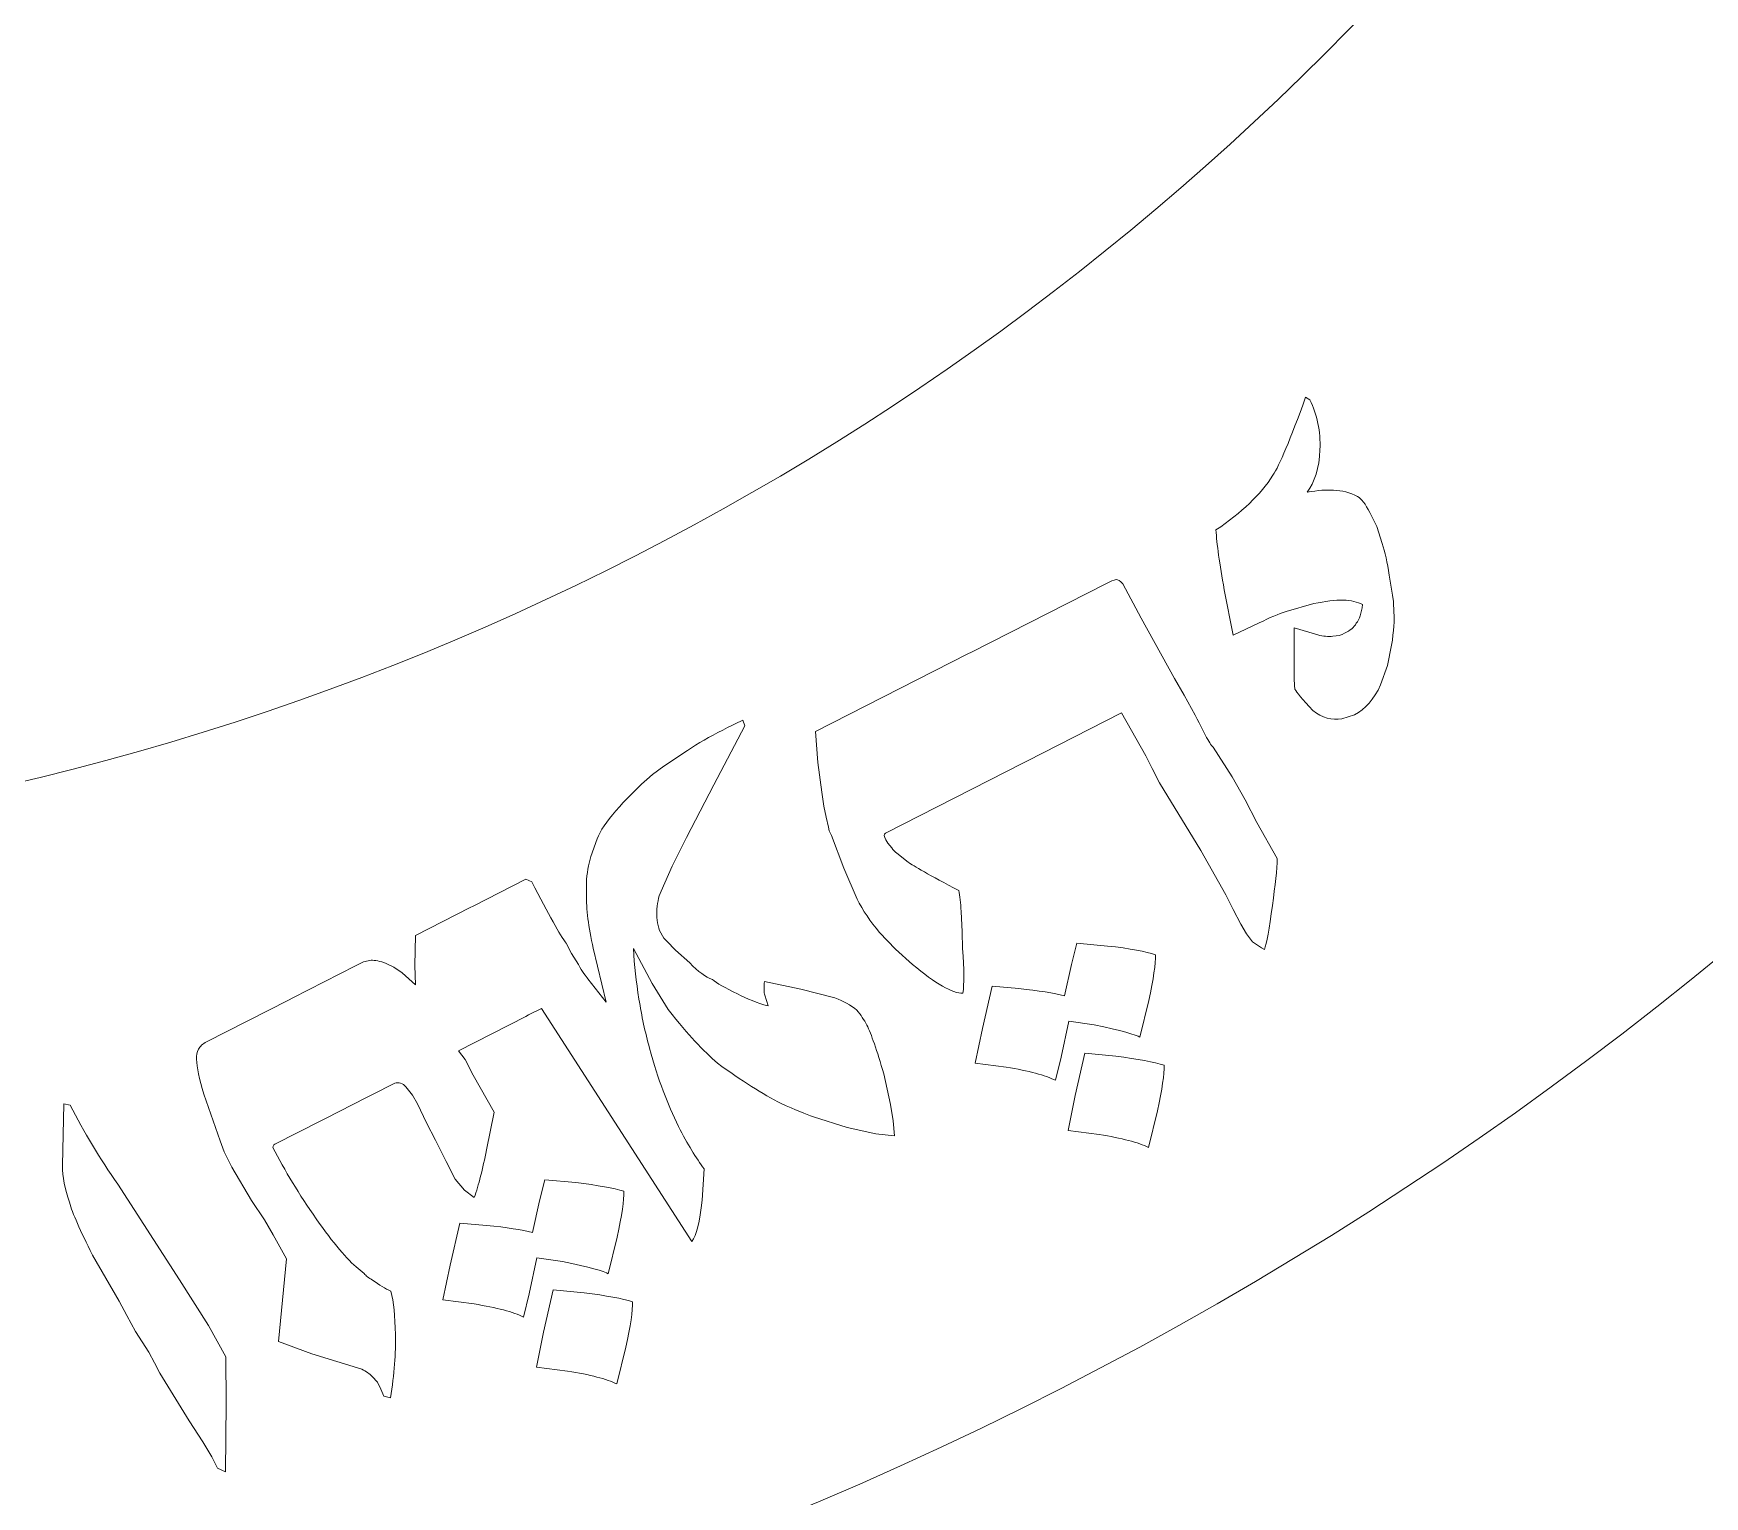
# Model space of a CAD drawing. Header units: millimetres. Extents: x -2159 to -1639, y -1602 to -453.
# Drawn here: x -1732.39 to -1709.88, y -930.27 to -910.56 of the extents above; entities that cross this region are included whole.
import ezdxf

# ---------------------------------------------------------------- set-up
doc = ezdxf.new("R2010")
doc.units = ezdxf.units.MM
doc.header["$MEASUREMENT"] = 0
doc.layers.add('Layer 1', color=7, linetype='Continuous')

msp = doc.modelspace()

# ---------------------------------------------------------------- linework, layer by layer
at = {"layer": 'Layer 1', "color": 250, "lineweight": 9}
for points, knots in [([(-1707.3702, -801.3175), (-1661.2961, -819.9329), (-1639.0364, -872.3735), (-1657.6515, -918.4475), (-1657.6515, -918.4475), (-1676.2666, -964.5215), (-1728.7073, -986.7814), (-1774.7816, -968.1663), (-1774.7816, -968.1663), (-1820.8557, -949.551), (-1843.1153, -897.1104), (-1824.5002, -851.0364), (-1824.5002, -851.0364), (-1805.8851, -804.9622), (-1753.4443, -782.7024), (-1707.3702, -801.3175)], [0, 0, 0, 0, 0.2, 0.2, 0.2, 0.2, 0.4, 0.4, 0.4, 0.4, 0.6, 0.6, 0.6, 0.6, 1, 1, 1, 1]), ([(-1712.4259, -813.8312), (-1673.2631, -829.6542), (-1654.3422, -874.2287), (-1670.1651, -913.3917), (-1670.1651, -913.3917), (-1685.988, -952.5545), (-1730.5627, -971.4753), (-1769.7257, -955.6525), (-1769.7257, -955.6525), (-1808.8886, -939.8299), (-1827.8095, -895.255), (-1811.9866, -856.0922), (-1811.9866, -856.0922), (-1796.1638, -816.9294), (-1751.5891, -798.0085), (-1712.4259, -813.8312)], [0, 0, 0, 0, 0.2, 0.2, 0.2, 0.2, 0.4, 0.4, 0.4, 0.4, 0.6, 0.6, 0.6, 0.6, 1, 1, 1, 1]), ([(-1741.0758, -815.0107), (-1702.5641, -815.0107), (-1671.3443, -846.2304), (-1671.3443, -884.742), (-1671.3443, -884.742), (-1671.3443, -923.2538), (-1702.5641, -954.4732), (-1741.0758, -954.4732), (-1741.0758, -954.4732), (-1779.5876, -954.4732), (-1810.8074, -923.2538), (-1810.8074, -884.742), (-1810.8074, -884.742), (-1810.8074, -846.2304), (-1779.5876, -815.0107), (-1741.0758, -815.0107)], [0, 0, 0, 0, 0.2, 0.2, 0.2, 0.2, 0.4, 0.4, 0.4, 0.4, 0.6, 0.6, 0.6, 0.6, 1, 1, 1, 1]), ([(-1741.0758, -828.5071), (-1710.018, -828.5071), (-1684.8408, -853.6844), (-1684.8408, -884.7422), (-1684.8408, -884.7422), (-1684.8408, -915.7998), (-1710.018, -940.9771), (-1741.0758, -940.9771), (-1741.0758, -940.9771), (-1772.1336, -940.9771), (-1797.3109, -915.7998), (-1797.3109, -884.7422), (-1797.3109, -884.7422), (-1797.3109, -853.6844), (-1772.1336, -828.5071), (-1741.0758, -828.5071)], [0, 0, 0, 0, 0.2, 0.2, 0.2, 0.2, 0.4, 0.4, 0.4, 0.4, 0.6, 0.6, 0.6, 0.6, 1, 1, 1, 1]), ([(-1741.0758, -835.2552), (-1713.745, -835.2552), (-1691.589, -857.4111), (-1691.589, -884.742), (-1691.589, -884.742), (-1691.589, -912.0728), (-1713.745, -934.2287), (-1741.0758, -934.2287), (-1741.0758, -934.2287), (-1768.4068, -934.2287), (-1790.5627, -912.0728), (-1790.5627, -884.742), (-1790.5627, -884.742), (-1790.5627, -857.4111), (-1768.4068, -835.2552), (-1741.0758, -835.2552)], [0, 0, 0, 0, 0.2, 0.2, 0.2, 0.2, 0.4, 0.4, 0.4, 0.4, 0.6, 0.6, 0.6, 0.6, 1, 1, 1, 1]), ([(-1741.0758, -847.8518), (-1720.7019, -847.8518), (-1704.1856, -864.368), (-1704.1856, -884.742), (-1704.1856, -884.742), (-1704.1856, -905.1159), (-1720.7019, -921.632), (-1741.0758, -921.632), (-1741.0758, -921.632), (-1761.4498, -921.632), (-1777.966, -905.1159), (-1777.966, -884.742), (-1777.966, -884.742), (-1777.966, -864.368), (-1761.4498, -847.8518), (-1741.0758, -847.8518)], [0, 0, 0, 0, 0.2, 0.2, 0.2, 0.2, 0.4, 0.4, 0.4, 0.4, 0.6, 0.6, 0.6, 0.6, 1, 1, 1, 1]), ([(-1716.2308, -918.6643), (-1716.2308, -918.6643), (-1716.3501, -918.0539), (-1716.3501, -918.0539), (-1716.3501, -918.0539), (-1716.4136, -917.7011), (-1716.4497, -917.4317), (-1716.4614, -917.2477), (-1716.4614, -917.2477), (-1716.1172, -917.0159), (-1715.8604, -916.7703), (-1715.6934, -916.5105), (-1715.6934, -916.5105), (-1715.6063, -916.3789), (-1715.4596, -916.0284), (-1715.2544, -915.46), (-1715.2544, -915.46), (-1715.2544, -915.46), (-1715.1989, -915.4917), (-1715.1989, -915.4917), (-1715.1989, -915.4917), (-1715.0959, -915.6942), (-1715.0504, -915.9176), (-1715.0609, -916.166), (-1715.0609, -916.166), (-1715.0712, -916.4145), (-1715.1298, -916.6051), (-1715.2345, -916.7391), (-1715.2345, -916.7391), (-1715.0881, -916.714), (-1714.968, -916.7042), (-1714.8785, -916.7117), (-1714.8785, -916.7117), (-1714.7653, -916.7156), (-1714.6573, -916.7428), (-1714.5539, -916.798), (-1714.5539, -916.798), (-1714.5026, -916.8249), (-1714.4467, -916.8975), (-1714.3878, -917.0129), (-1714.3878, -917.0129), (-1714.3878, -917.0129), (-1714.2964, -917.2026), (-1714.2964, -917.2026), (-1714.2964, -917.2026), (-1714.2964, -917.2026), (-1714.2216, -917.43), (-1714.2216, -917.43), (-1714.2216, -917.43), (-1714.1826, -917.5434), (-1714.1522, -917.6872), (-1714.1284, -917.8583), (-1714.1284, -917.8583), (-1714.1284, -917.8583), (-1714.0827, -918.1261), (-1714.0827, -918.1261), (-1714.0827, -918.1261), (-1714.0827, -918.1261), (-1714.0691, -918.2098), (-1714.0691, -918.2098), (-1714.0691, -918.2098), (-1714.0691, -918.2098), (-1714.0638, -918.3578), (-1714.0638, -918.3578), (-1714.0638, -918.3578), (-1714.0563, -918.4601), (-1714.0654, -918.6068), (-1714.0953, -918.8002), (-1714.0953, -918.8002), (-1714.0953, -918.8002), (-1714.1511, -919.0734), (-1714.1511, -919.0734), (-1714.1511, -919.0734), (-1714.1511, -919.0734), (-1714.2433, -919.3361), (-1714.2433, -919.3361), (-1714.2433, -919.3361), (-1714.332, -919.5285), (-1714.4503, -919.6624), (-1714.5957, -919.7366), (-1714.5957, -919.7366), (-1714.5957, -919.7366), (-1714.7673, -919.7932), (-1714.7673, -919.7932), (-1714.7673, -919.7932), (-1714.9001, -919.8146), (-1715.0307, -919.7766), (-1715.1562, -919.6815), (-1715.1562, -919.6815), (-1715.2974, -919.529), (-1715.3778, -919.4315), (-1715.3979, -919.392), (-1715.3979, -919.392), (-1715.4062, -919.3755), (-1715.4093, -919.2317), (-1715.4073, -918.9601), (-1715.4073, -918.9601), (-1715.4073, -918.9601), (-1715.4068, -918.5679), (-1715.4068, -918.5679), (-1715.4068, -918.5679), (-1715.4068, -918.5679), (-1715.0883, -918.6624), (-1715.0883, -918.6624), (-1715.0883, -918.6624), (-1715.0166, -918.6789), (-1714.9495, -918.6859), (-1714.8875, -918.6799), (-1714.8875, -918.6799), (-1714.8261, -918.6761), (-1714.773, -918.6628), (-1714.7283, -918.6399), (-1714.7283, -918.6399), (-1714.6534, -918.6017), (-1714.6012, -918.5562), (-1714.571, -918.5049), (-1714.571, -918.5049), (-1714.5278, -918.4522), (-1714.5003, -918.368), (-1714.489, -918.2526), (-1714.489, -918.2526), (-1714.6178, -918.1778), (-1714.8355, -918.1739), (-1715.1427, -918.2399), (-1715.1427, -918.2399), (-1715.1427, -918.2399), (-1715.5149, -918.3456), (-1715.5149, -918.3456), (-1715.5149, -918.3456), (-1715.6184, -918.3779), (-1715.7395, -918.4293), (-1715.8782, -918.4998), (-1715.8782, -918.4998), (-1715.8782, -918.4998), (-1716.2308, -918.6643), (-1716.2308, -918.6643)], [0, 0, 0, 0, 0.0285714, 0.0285714, 0.0285714, 0.0285714, 0.0571429, 0.0571429, 0.0571429, 0.0571429, 0.0857143, 0.0857143, 0.0857143, 0.0857143, 0.1142857, 0.1142857, 0.1142857, 0.1142857, 0.1428571, 0.1428571, 0.1428571, 0.1428571, 0.1714286, 0.1714286, 0.1714286, 0.1714286, 0.2, 0.2, 0.2, 0.2, 0.2285714, 0.2285714, 0.2285714, 0.2285714, 0.2571429, 0.2571429, 0.2571429, 0.2571429, 0.2857143, 0.2857143, 0.2857143, 0.2857143, 0.3142857, 0.3142857, 0.3142857, 0.3142857, 0.3428571, 0.3428571, 0.3428571, 0.3428571, 0.3714286, 0.3714286, 0.3714286, 0.3714286, 0.4, 0.4, 0.4, 0.4, 0.4285714, 0.4285714, 0.4285714, 0.4285714, 0.4571429, 0.4571429, 0.4571429, 0.4571429, 0.4857143, 0.4857143, 0.4857143, 0.4857143, 0.5142857, 0.5142857, 0.5142857, 0.5142857, 0.5428571, 0.5428571, 0.5428571, 0.5428571, 0.5714286, 0.5714286, 0.5714286, 0.5714286, 0.6, 0.6, 0.6, 0.6, 0.6285714, 0.6285714, 0.6285714, 0.6285714, 0.6571429, 0.6571429, 0.6571429, 0.6571429, 0.6857143, 0.6857143, 0.6857143, 0.6857143, 0.7142857, 0.7142857, 0.7142857, 0.7142857, 0.7428571, 0.7428571, 0.7428571, 0.7428571, 0.7714286, 0.7714286, 0.7714286, 0.7714286, 0.8, 0.8, 0.8, 0.8, 0.8285714, 0.8285714, 0.8285714, 0.8285714, 0.8571429, 0.8571429, 0.8571429, 0.8571429, 0.8857143, 0.8857143, 0.8857143, 0.8857143, 0.9142857, 0.9142857, 0.9142857, 0.9142857, 0.9428571, 0.9428571, 0.9428571, 0.9428571, 1, 1, 1, 1]), ([(-1721.2958, -922.2208), (-1721.2958, -922.2208), (-1721.4763, -921.806), (-1721.4763, -921.806), (-1721.4763, -921.806), (-1721.4763, -921.806), (-1721.6414, -921.3646), (-1721.6414, -921.3646), (-1721.6414, -921.3646), (-1721.6414, -921.3646), (-1721.6738, -921.3006), (-1721.6738, -921.3006), (-1721.6738, -921.3006), (-1721.6738, -921.3006), (-1721.6812, -921.2495), (-1721.6812, -921.2495), (-1721.6812, -921.2495), (-1721.6812, -921.2495), (-1721.7136, -921.1153), (-1721.7136, -921.1153), (-1721.7136, -921.1153), (-1721.7136, -921.1153), (-1721.7433, -920.9697), (-1721.7433, -920.9697), (-1721.7433, -920.9697), (-1721.7433, -920.9697), (-1721.7707, -920.7781), (-1721.7707, -920.7781), (-1721.7707, -920.7781), (-1721.7707, -920.7781), (-1721.8236, -920.3788), (-1721.8236, -920.3788), (-1721.8236, -920.3788), (-1721.8236, -920.3788), (-1721.858, -919.9647), (-1721.858, -919.9647), (-1721.858, -919.9647), (-1721.858, -919.9647), (-1719.8017, -918.9171), (-1719.8017, -918.9171), (-1719.8017, -918.9171), (-1719.8017, -918.9171), (-1719.7553, -918.8935), (-1719.7553, -918.8935), (-1719.7553, -918.8935), (-1719.7553, -918.8935), (-1717.945, -917.9712), (-1717.945, -917.9712), (-1717.945, -917.9712), (-1717.8812, -917.9386), (-1717.8357, -917.9206), (-1717.8069, -917.9163), (-1717.8069, -917.9163), (-1717.7797, -917.9126), (-1717.7495, -917.9315), (-1717.7172, -917.9749), (-1717.7172, -917.9749), (-1717.7172, -917.9749), (-1717.4674, -918.4348), (-1717.4674, -918.4348), (-1717.4674, -918.4348), (-1717.4674, -918.4348), (-1717.0186, -919.2487), (-1717.0186, -919.2487), (-1717.0186, -919.2487), (-1717.0186, -919.2487), (-1716.8886, -919.4736), (-1716.8886, -919.4736), (-1716.8886, -919.4736), (-1716.8886, -919.4736), (-1716.7406, -919.7439), (-1716.7406, -919.7439), (-1716.7406, -919.7439), (-1716.7406, -919.7439), (-1716.7127, -919.7982), (-1716.7127, -919.7982), (-1716.7127, -919.7982), (-1716.7127, -919.7982), (-1716.6879, -919.8472), (-1716.6879, -919.8472), (-1716.6879, -919.8472), (-1716.6879, -919.8472), (-1716.6027, -920.0145), (-1716.6027, -920.0145), (-1716.6027, -920.0145), (-1716.5612, -920.096), (-1716.5273, -920.1488), (-1716.4999, -920.1725), (-1716.4999, -920.1725), (-1716.4999, -920.1725), (-1716.2431, -920.5724), (-1716.2431, -920.5724), (-1716.2431, -920.5724), (-1716.2431, -920.5724), (-1716.0674, -920.8835), (-1716.0674, -920.8835), (-1716.0674, -920.8835), (-1716.0674, -920.8835), (-1715.9129, -921.1866), (-1715.9129, -921.1866), (-1715.9129, -921.1866), (-1715.9129, -921.1866), (-1715.6351, -921.6717), (-1715.6351, -921.6717), (-1715.6351, -921.6717), (-1715.64, -921.8197), (-1715.6623, -922.0313), (-1715.7018, -922.3065), (-1715.7018, -922.3065), (-1715.7432, -922.6221), (-1715.7791, -922.8202), (-1715.8078, -922.9016), (-1715.8078, -922.9016), (-1715.8078, -922.9016), (-1715.8477, -922.8773), (-1715.8477, -922.8773), (-1715.8477, -922.8773), (-1715.8477, -922.8773), (-1715.9682, -922.7984), (-1715.9682, -922.7984), (-1715.9682, -922.7984), (-1715.9682, -922.7984), (-1716.051, -922.6898), (-1716.051, -922.6898), (-1716.051, -922.6898), (-1716.051, -922.6898), (-1716.1276, -922.5596), (-1716.1276, -922.5596), (-1716.1276, -922.5596), (-1716.1276, -922.5596), (-1716.2295, -922.3598), (-1716.2295, -922.3598), (-1716.2295, -922.3598), (-1716.2295, -922.3598), (-1716.3284, -922.1654), (-1716.3284, -922.1654), (-1716.3284, -922.1654), (-1716.3284, -922.1654), (-1716.6646, -921.5663), (-1716.6646, -921.5663), (-1716.6646, -921.5663), (-1716.6646, -921.5663), (-1717.222, -920.6534), (-1717.222, -920.6534), (-1717.222, -920.6534), (-1717.222, -920.6534), (-1717.3196, -920.462), (-1717.3196, -920.462), (-1717.3196, -920.462), (-1717.3196, -920.462), (-1717.4063, -920.2921), (-1717.4063, -920.2921), (-1717.4063, -920.2921), (-1717.4063, -920.2921), (-1717.7327, -919.7119), (-1717.7327, -919.7119), (-1717.7327, -919.7119), (-1717.7327, -919.7119), (-1719.0076, -920.3614), (-1719.0076, -920.3614), (-1719.0076, -920.3614), (-1719.0076, -920.3614), (-1719.0537, -920.385), (-1719.0537, -920.385), (-1719.0537, -920.385), (-1719.0537, -920.385), (-1720.9117, -921.3318), (-1720.9117, -921.3318), (-1720.9117, -921.3318), (-1720.9348, -921.3435), (-1720.9347, -921.3741), (-1720.9102, -921.4216), (-1720.9102, -921.4216), (-1720.9102, -921.4216), (-1720.882, -921.4672), (-1720.882, -921.4672), (-1720.882, -921.4672), (-1720.882, -921.4672), (-1720.8296, -921.5296), (-1720.8296, -921.5296), (-1720.8296, -921.5296), (-1720.8062, -921.5621), (-1720.7842, -921.5852), (-1720.7596, -921.6), (-1720.7596, -921.6), (-1720.7596, -921.6), (-1720.6065, -921.7224), (-1720.6065, -921.7224), (-1720.6065, -921.7224), (-1720.544, -921.771), (-1720.318, -921.8988), (-1719.9262, -922.1066), (-1719.9262, -922.1066), (-1719.9113, -922.1762), (-1719.8997, -922.2695), (-1719.8948, -922.3868), (-1719.8948, -922.3868), (-1719.8948, -922.3868), (-1719.8803, -922.6605), (-1719.8803, -922.6605), (-1719.8803, -922.6605), (-1719.8803, -922.6605), (-1719.8758, -922.8874), (-1719.8758, -922.8874), (-1719.8758, -922.8874), (-1719.8533, -923.167), (-1719.8517, -923.3681), (-1719.87, -923.4904), (-1719.87, -923.4904), (-1720.0098, -923.4915), (-1720.2367, -923.3623), (-1720.5509, -923.1014), (-1720.5509, -923.1014), (-1720.5509, -923.1014), (-1720.7764, -922.8943), (-1720.7764, -922.8943), (-1720.7764, -922.8943), (-1720.7764, -922.8943), (-1720.9924, -922.6687), (-1720.9924, -922.6687), (-1720.9924, -922.6687), (-1721.1169, -922.5217), (-1721.2183, -922.373), (-1721.2958, -922.2208)], [0, 0, 0, 0, 0.0175439, 0.0175439, 0.0175439, 0.0175439, 0.0350877, 0.0350877, 0.0350877, 0.0350877, 0.0526316, 0.0526316, 0.0526316, 0.0526316, 0.0701754, 0.0701754, 0.0701754, 0.0701754, 0.0877193, 0.0877193, 0.0877193, 0.0877193, 0.1052632, 0.1052632, 0.1052632, 0.1052632, 0.122807, 0.122807, 0.122807, 0.122807, 0.1403509, 0.1403509, 0.1403509, 0.1403509, 0.1578947, 0.1578947, 0.1578947, 0.1578947, 0.1754386, 0.1754386, 0.1754386, 0.1754386, 0.1929825, 0.1929825, 0.1929825, 0.1929825, 0.2105263, 0.2105263, 0.2105263, 0.2105263, 0.2280702, 0.2280702, 0.2280702, 0.2280702, 0.245614, 0.245614, 0.245614, 0.245614, 0.2631579, 0.2631579, 0.2631579, 0.2631579, 0.2807018, 0.2807018, 0.2807018, 0.2807018, 0.2982456, 0.2982456, 0.2982456, 0.2982456, 0.3157895, 0.3157895, 0.3157895, 0.3157895, 0.3333333, 0.3333333, 0.3333333, 0.3333333, 0.3508772, 0.3508772, 0.3508772, 0.3508772, 0.3684211, 0.3684211, 0.3684211, 0.3684211, 0.3859649, 0.3859649, 0.3859649, 0.3859649, 0.4035088, 0.4035088, 0.4035088, 0.4035088, 0.4210526, 0.4210526, 0.4210526, 0.4210526, 0.4385965, 0.4385965, 0.4385965, 0.4385965, 0.4561404, 0.4561404, 0.4561404, 0.4561404, 0.4736842, 0.4736842, 0.4736842, 0.4736842, 0.4912281, 0.4912281, 0.4912281, 0.4912281, 0.5087719, 0.5087719, 0.5087719, 0.5087719, 0.5263158, 0.5263158, 0.5263158, 0.5263158, 0.5438596, 0.5438596, 0.5438596, 0.5438596, 0.5614035, 0.5614035, 0.5614035, 0.5614035, 0.5789474, 0.5789474, 0.5789474, 0.5789474, 0.5964912, 0.5964912, 0.5964912, 0.5964912, 0.6140351, 0.6140351, 0.6140351, 0.6140351, 0.6315789, 0.6315789, 0.6315789, 0.6315789, 0.6491228, 0.6491228, 0.6491228, 0.6491228, 0.6666667, 0.6666667, 0.6666667, 0.6666667, 0.6842105, 0.6842105, 0.6842105, 0.6842105, 0.7017544, 0.7017544, 0.7017544, 0.7017544, 0.7192982, 0.7192982, 0.7192982, 0.7192982, 0.7368421, 0.7368421, 0.7368421, 0.7368421, 0.754386, 0.754386, 0.754386, 0.754386, 0.7719298, 0.7719298, 0.7719298, 0.7719298, 0.7894737, 0.7894737, 0.7894737, 0.7894737, 0.8070175, 0.8070175, 0.8070175, 0.8070175, 0.8245614, 0.8245614, 0.8245614, 0.8245614, 0.8421053, 0.8421053, 0.8421053, 0.8421053, 0.8596491, 0.8596491, 0.8596491, 0.8596491, 0.877193, 0.877193, 0.877193, 0.877193, 0.8947368, 0.8947368, 0.8947368, 0.8947368, 0.9122807, 0.9122807, 0.9122807, 0.9122807, 0.9298246, 0.9298246, 0.9298246, 0.9298246, 0.9473684, 0.9473684, 0.9473684, 0.9473684, 0.9649123, 0.9649123, 0.9649123, 0.9649123, 1, 1, 1, 1]), ([(-1729.0898, -928.1829), (-1729.0898, -928.1829), (-1728.9808, -927.0695), (-1728.9808, -927.0695), (-1728.9808, -927.0695), (-1728.9808, -927.0695), (-1729.162, -926.744), (-1729.162, -926.744), (-1729.162, -926.744), (-1729.162, -926.744), (-1729.2797, -926.5437), (-1729.2797, -926.5437), (-1729.2797, -926.5437), (-1729.2797, -926.5437), (-1729.4535, -926.2797), (-1729.4535, -926.2797), (-1729.4535, -926.2797), (-1729.4535, -926.2797), (-1729.7174, -925.832), (-1729.7174, -925.832), (-1729.7174, -925.832), (-1729.7174, -925.832), (-1729.8228, -925.6255), (-1729.8228, -925.6255), (-1729.8228, -925.6255), (-1729.8228, -925.6255), (-1729.8778, -925.4773), (-1729.8778, -925.4773), (-1729.8778, -925.4773), (-1729.8778, -925.4773), (-1730.0934, -924.8492), (-1730.0934, -924.8492), (-1730.0934, -924.8492), (-1730.157, -924.6436), (-1730.191, -924.4863), (-1730.1931, -924.3779), (-1730.1931, -924.3779), (-1730.1976, -924.3288), (-1730.1891, -924.2851), (-1730.1674, -924.2433), (-1730.1674, -924.2433), (-1730.1466, -924.2036), (-1730.111, -924.1699), (-1730.0605, -924.1442), (-1730.0605, -924.1442), (-1730.0605, -924.1442), (-1728.9555, -923.5811), (-1728.9555, -923.5811), (-1728.9555, -923.5811), (-1728.9555, -923.5811), (-1728.897, -923.5515), (-1728.897, -923.5515), (-1728.897, -923.5515), (-1728.897, -923.5515), (-1728.053, -923.1214), (-1728.053, -923.1214), (-1728.053, -923.1214), (-1728.053, -923.1214), (-1727.9457, -923.0668), (-1727.9457, -923.0668), (-1727.9457, -923.0668), (-1727.9457, -923.0668), (-1727.8421, -923.0448), (-1727.8421, -923.0448), (-1727.8421, -923.0448), (-1727.7904, -923.0423), (-1727.7233, -923.0561), (-1727.6406, -923.0875), (-1727.6406, -923.0875), (-1727.6406, -923.0875), (-1727.5339, -923.1394), (-1727.5339, -923.1394), (-1727.5339, -923.1394), (-1727.5339, -923.1394), (-1727.4247, -923.2155), (-1727.4247, -923.2155), (-1727.4247, -923.2155), (-1727.4247, -923.2155), (-1727.2433, -923.3764), (-1727.2433, -923.3764), (-1727.2433, -923.3764), (-1727.2433, -923.3764), (-1727.2541, -923.1166), (-1727.2541, -923.1166), (-1727.2541, -923.1166), (-1727.2541, -923.1166), (-1727.2457, -922.7101), (-1727.2457, -922.7101), (-1727.2457, -922.7101), (-1727.2457, -922.7101), (-1726.5077, -922.334), (-1726.5077, -922.334), (-1726.5077, -922.334), (-1726.5077, -922.334), (-1726.4684, -922.3139), (-1726.4684, -922.3139), (-1726.4684, -922.3139), (-1726.4684, -922.3139), (-1725.756, -921.9511), (-1725.756, -921.9511), (-1725.756, -921.9511), (-1725.756, -921.9511), (-1725.6781, -921.9866), (-1725.6781, -921.9866), (-1725.6781, -921.9866), (-1725.4508, -922.4324), (-1725.2959, -922.7096), (-1725.214, -922.8166), (-1725.214, -922.8166), (-1725.214, -922.8166), (-1725.1447, -922.9526), (-1725.1447, -922.9526), (-1725.1447, -922.9526), (-1725.1447, -922.9526), (-1725.0474, -923.1033), (-1725.0474, -923.1033), (-1725.0474, -923.1033), (-1725.0231, -923.1509), (-1724.9998, -923.1904), (-1724.9762, -923.223), (-1724.9762, -923.223), (-1724.9535, -923.2541), (-1724.9356, -923.2792), (-1724.9232, -923.2968), (-1724.9232, -923.2968), (-1724.9232, -923.2968), (-1724.6738, -923.6114), (-1724.6738, -923.6114), (-1724.6738, -923.6114), (-1724.6738, -923.6114), (-1724.8492, -922.8841), (-1724.8492, -922.8841), (-1724.8492, -922.8841), (-1724.9162, -922.5947), (-1724.946, -922.3515), (-1724.94, -922.1549), (-1724.94, -922.1549), (-1724.9478, -922.0151), (-1724.9386, -921.8889), (-1724.9129, -921.7748), (-1724.9129, -921.7748), (-1724.9129, -921.7748), (-1724.8811, -921.649), (-1724.8811, -921.649), (-1724.8811, -921.649), (-1724.8811, -921.649), (-1724.7988, -921.4069), (-1724.7988, -921.4069), (-1724.7988, -921.4069), (-1724.7099, -921.1955), (-1724.4617, -920.9063), (-1724.0537, -920.5408), (-1724.0537, -920.5408), (-1724.0537, -920.5408), (-1723.9005, -920.4286), (-1723.9005, -920.4286), (-1723.9005, -920.4286), (-1723.9005, -920.4286), (-1723.582, -920.2167), (-1723.582, -920.2167), (-1723.582, -920.2167), (-1723.4395, -920.1236), (-1723.2806, -920.0324), (-1723.1053, -919.9431), (-1723.1053, -919.9431), (-1723.1053, -919.9431), (-1723.0414, -919.9105), (-1723.0414, -919.9105), (-1723.0414, -919.9105), (-1723.0414, -919.9105), (-1722.994, -919.8862), (-1722.994, -919.8862), (-1722.994, -919.8862), (-1722.994, -919.8862), (-1722.9381, -919.8578), (-1722.9381, -919.8578), (-1722.9381, -919.8578), (-1722.9381, -919.8578), (-1722.8327, -919.8093), (-1722.8327, -919.8093), (-1722.8327, -919.8093), (-1722.8327, -919.8093), (-1722.8083, -919.8875), (-1722.8083, -919.8875), (-1722.8083, -919.8875), (-1722.8083, -919.8875), (-1723.2252, -920.682), (-1723.2252, -920.682), (-1723.2252, -920.682), (-1723.2252, -920.682), (-1723.5958, -921.3929), (-1723.5958, -921.3929), (-1723.5958, -921.3929), (-1723.5958, -921.3929), (-1723.7873, -921.7766), (-1723.7873, -921.7766), (-1723.7873, -921.7766), (-1723.7873, -921.7766), (-1723.9354, -922.1137), (-1723.9354, -922.1137), (-1723.9354, -922.1137), (-1723.9723, -922.1925), (-1723.9915, -922.2863), (-1723.9925, -922.3948), (-1723.9925, -922.3948), (-1723.9999, -922.4978), (-1723.9829, -922.5919), (-1723.9407, -922.6748), (-1723.9407, -922.6748), (-1723.911, -922.7332), (-1723.8834, -922.7704), (-1723.858, -922.7867), (-1723.858, -922.7867), (-1723.858, -922.7867), (-1723.7411, -922.9087), (-1723.7411, -922.9087), (-1723.7411, -922.9087), (-1723.7411, -922.9087), (-1723.5488, -923.0811), (-1723.5488, -923.0811), (-1723.5488, -923.0811), (-1723.4374, -923.1989), (-1723.3359, -923.274), (-1723.2435, -923.3037), (-1723.2435, -923.3037), (-1723.1892, -923.3533), (-1723.0762, -923.4172), (-1722.905, -923.4978), (-1722.905, -923.4978), (-1722.7803, -923.5645), (-1722.6435, -923.618), (-1722.495, -923.6605), (-1722.495, -923.6605), (-1722.495, -923.6605), (-1722.5392, -923.5168), (-1722.5392, -923.5168), (-1722.5392, -923.5168), (-1722.5497, -923.476), (-1722.551, -923.4133), (-1722.5442, -923.3293), (-1722.5442, -923.3293), (-1722.5442, -923.3293), (-1722.0536, -923.4354), (-1722.0536, -923.4354), (-1722.0536, -923.4354), (-1722.0536, -923.4354), (-1721.5935, -923.5518), (-1721.5935, -923.5518), (-1721.5935, -923.5518), (-1721.4819, -923.5927), (-1721.3841, -923.6473), (-1721.2988, -923.7169), (-1721.2988, -923.7169), (-1721.2458, -923.7806), (-1721.201, -923.8485), (-1721.1643, -923.9206), (-1721.1643, -923.9206), (-1721.1047, -924.0374), (-1721.0294, -924.2558), (-1720.9361, -924.5764), (-1720.9361, -924.5764), (-1720.9361, -924.5764), (-1720.8471, -924.9866), (-1720.8471, -924.9866), (-1720.8471, -924.9866), (-1720.8471, -924.9866), (-1720.8093, -925.2086), (-1720.8093, -925.2086), (-1720.8093, -925.2086), (-1720.8093, -925.2086), (-1720.7921, -925.4105), (-1720.7921, -925.4105), (-1720.7921, -925.4105), (-1720.7921, -925.4105), (-1721.0412, -925.3816), (-1721.0412, -925.3816), (-1721.0412, -925.3816), (-1721.0412, -925.3816), (-1721.4307, -925.2993), (-1721.4307, -925.2993), (-1721.4307, -925.2993), (-1721.4307, -925.2993), (-1721.8841, -925.1553), (-1721.8841, -925.1553), (-1721.8841, -925.1553), (-1721.9834, -925.1186), (-1722.1284, -925.0588), (-1722.318, -924.9757), (-1722.318, -924.9757), (-1722.5653, -924.8501), (-1722.8511, -924.6688), (-1723.1777, -924.4311), (-1723.1777, -924.4311), (-1723.2669, -924.3532), (-1723.3693, -924.2532), (-1723.4842, -924.1319), (-1723.4842, -924.1319), (-1723.575, -924.0343), (-1723.6934, -923.8926), (-1723.8408, -923.7076), (-1723.8408, -923.7076), (-1723.8408, -923.7076), (-1724.0541, -923.3592), (-1724.0541, -923.3592), (-1724.0541, -923.3592), (-1724.0541, -923.3592), (-1724.3096, -922.8883), (-1724.3096, -922.8883), (-1724.3096, -922.8883), (-1724.2948, -923.1119), (-1724.2706, -923.3377), (-1724.234, -923.5673), (-1724.234, -923.5673), (-1724.1982, -923.7953), (-1724.1508, -924.0162), (-1724.0913, -924.2305), (-1724.0913, -924.2305), (-1724.0323, -924.4436), (-1723.9723, -924.6356), (-1723.909, -924.8036), (-1723.909, -924.8036), (-1723.909, -924.8036), (-1723.8094, -925.0491), (-1723.8094, -925.0491), (-1723.8094, -925.0491), (-1723.8094, -925.0491), (-1723.7, -925.2844), (-1723.7, -925.2844), (-1723.7, -925.2844), (-1723.5785, -925.5222), (-1723.4639, -925.7137), (-1723.3572, -925.8562), (-1723.3572, -925.8562), (-1723.3572, -925.8562), (-1723.3833, -926.2752), (-1723.3833, -926.2752), (-1723.3833, -926.2752), (-1723.4124, -926.5707), (-1723.4595, -926.7574), (-1723.5238, -926.8329), (-1723.5238, -926.8329), (-1723.5238, -926.8329), (-1725.5491, -923.6946), (-1725.5491, -923.6946), (-1725.5491, -923.6946), (-1725.5491, -923.6946), (-1725.7203, -923.7819), (-1725.7203, -923.7819), (-1725.7203, -923.7819), (-1725.7203, -923.7819), (-1725.7597, -923.8019), (-1725.7597, -923.8019), (-1725.7597, -923.8019), (-1725.7597, -923.8019), (-1726.6664, -924.2636), (-1726.6664, -924.2636), (-1726.6664, -924.2636), (-1726.6664, -924.2636), (-1726.5746, -924.3832), (-1726.5746, -924.3832), (-1726.5746, -924.3832), (-1726.5746, -924.3832), (-1726.4673, -924.5939), (-1726.4673, -924.5939), (-1726.4673, -924.5939), (-1726.4673, -924.5939), (-1726.1839, -925.0897), (-1726.1839, -925.0897), (-1726.1839, -925.0897), (-1726.1839, -925.0897), (-1726.2878, -925.5981), (-1726.2878, -925.5981), (-1726.2878, -925.5981), (-1726.3383, -925.8583), (-1726.3935, -926.073), (-1726.452, -926.2432), (-1726.452, -926.2432), (-1726.452, -926.2432), (-1726.5831, -926.1439), (-1726.5831, -926.1439), (-1726.5831, -926.1439), (-1726.5831, -926.1439), (-1726.7091, -925.9942), (-1726.7091, -925.9942), (-1726.7091, -925.9942), (-1726.7091, -925.9942), (-1726.831, -925.7549), (-1726.831, -925.7549), (-1726.831, -925.7549), (-1726.831, -925.7549), (-1726.977, -925.4682), (-1726.977, -925.4682), (-1726.977, -925.4682), (-1726.977, -925.4682), (-1727.0961, -925.2343), (-1727.0961, -925.2343), (-1727.0961, -925.2343), (-1727.0961, -925.2343), (-1727.2154, -924.9801), (-1727.2154, -924.9801), (-1727.2154, -924.9801), (-1727.2154, -924.9801), (-1727.2846, -924.8648), (-1727.2846, -924.8648), (-1727.2846, -924.8648), (-1727.2846, -924.8648), (-1727.3742, -924.7494), (-1727.3742, -924.7494), (-1727.3742, -924.7494), (-1727.4174, -924.7013), (-1727.4682, -924.6859), (-1727.5239, -924.7006), (-1727.5239, -924.7006), (-1727.5239, -924.7006), (-1728.1492, -925.0193), (-1728.1492, -925.0193), (-1728.1492, -925.0193), (-1728.1492, -925.0193), (-1728.2077, -925.0491), (-1728.2077, -925.0491), (-1728.2077, -925.0491), (-1728.2077, -925.0491), (-1729.1372, -925.5229), (-1729.1372, -925.5229), (-1729.1372, -925.5229), (-1729.1372, -925.5229), (-1729.152, -925.5304), (-1729.152, -925.5304), (-1729.152, -925.5304), (-1729.152, -925.5304), (-1729.1623, -925.551), (-1729.1623, -925.551), (-1729.1623, -925.551), (-1729.1623, -925.551), (-1729.1643, -925.5673), (-1729.1643, -925.5673), (-1729.1643, -925.5673), (-1729.0056, -925.8786), (-1728.8115, -926.1991), (-1728.5823, -926.5275), (-1728.5823, -926.5275), (-1728.3528, -926.8574), (-1728.1643, -927.0797), (-1728.0171, -927.1966), (-1728.0171, -927.1966), (-1728.0171, -927.1966), (-1727.9371, -927.2668), (-1727.9371, -927.2668), (-1727.9371, -927.2668), (-1727.9115, -927.2968), (-1727.8732, -927.325), (-1727.8223, -927.3541), (-1727.8223, -927.3541), (-1727.7332, -927.4182), (-1727.6509, -927.4687), (-1727.575, -927.5036), (-1727.575, -927.5036), (-1727.5397, -927.6467), (-1727.5193, -927.8415), (-1727.5132, -928.0884), (-1727.5132, -928.0884), (-1727.5086, -928.336), (-1727.5296, -928.6207), (-1727.5817, -928.9418), (-1727.5817, -928.9418), (-1727.5817, -928.9418), (-1727.6727, -928.9179), (-1727.6727, -928.9179), (-1727.6727, -928.9179), (-1727.6727, -928.9179), (-1727.7096, -928.8254), (-1727.7096, -928.8254), (-1727.7096, -928.8254), (-1727.7096, -928.8254), (-1727.758, -928.7303), (-1727.758, -928.7303), (-1727.758, -928.7303), (-1727.758, -928.7303), (-1727.829, -928.6517), (-1727.829, -928.6517), (-1727.829, -928.6517), (-1727.8619, -928.6171), (-1727.9087, -928.5863), (-1727.9667, -928.5558), (-1727.9667, -928.5558), (-1727.9667, -928.5558), (-1728.6402, -928.3462), (-1728.6402, -928.3462), (-1728.6402, -928.3462), (-1728.6402, -928.3462), (-1729.0898, -928.1829), (-1729.0898, -928.1829)], [0, 0, 0, 0, 0.0080645, 0.0080645, 0.0080645, 0.0080645, 0.016129, 0.016129, 0.016129, 0.016129, 0.0241935, 0.0241935, 0.0241935, 0.0241935, 0.0322581, 0.0322581, 0.0322581, 0.0322581, 0.0403226, 0.0403226, 0.0403226, 0.0403226, 0.0483871, 0.0483871, 0.0483871, 0.0483871, 0.0564516, 0.0564516, 0.0564516, 0.0564516, 0.0645161, 0.0645161, 0.0645161, 0.0645161, 0.0725806, 0.0725806, 0.0725806, 0.0725806, 0.0806452, 0.0806452, 0.0806452, 0.0806452, 0.0887097, 0.0887097, 0.0887097, 0.0887097, 0.0967742, 0.0967742, 0.0967742, 0.0967742, 0.1048387, 0.1048387, 0.1048387, 0.1048387, 0.1129032, 0.1129032, 0.1129032, 0.1129032, 0.1209677, 0.1209677, 0.1209677, 0.1209677, 0.1290323, 0.1290323, 0.1290323, 0.1290323, 0.1370968, 0.1370968, 0.1370968, 0.1370968, 0.1451613, 0.1451613, 0.1451613, 0.1451613, 0.1532258, 0.1532258, 0.1532258, 0.1532258, 0.1612903, 0.1612903, 0.1612903, 0.1612903, 0.1693548, 0.1693548, 0.1693548, 0.1693548, 0.1774194, 0.1774194, 0.1774194, 0.1774194, 0.1854839, 0.1854839, 0.1854839, 0.1854839, 0.1935484, 0.1935484, 0.1935484, 0.1935484, 0.2016129, 0.2016129, 0.2016129, 0.2016129, 0.2096774, 0.2096774, 0.2096774, 0.2096774, 0.2177419, 0.2177419, 0.2177419, 0.2177419, 0.2258065, 0.2258065, 0.2258065, 0.2258065, 0.233871, 0.233871, 0.233871, 0.233871, 0.2419355, 0.2419355, 0.2419355, 0.2419355, 0.25, 0.25, 0.25, 0.25, 0.2580645, 0.2580645, 0.2580645, 0.2580645, 0.266129, 0.266129, 0.266129, 0.266129, 0.2741935, 0.2741935, 0.2741935, 0.2741935, 0.2822581, 0.2822581, 0.2822581, 0.2822581, 0.2903226, 0.2903226, 0.2903226, 0.2903226, 0.2983871, 0.2983871, 0.2983871, 0.2983871, 0.3064516, 0.3064516, 0.3064516, 0.3064516, 0.3145161, 0.3145161, 0.3145161, 0.3145161, 0.3225806, 0.3225806, 0.3225806, 0.3225806, 0.3306452, 0.3306452, 0.3306452, 0.3306452, 0.3387097, 0.3387097, 0.3387097, 0.3387097, 0.3467742, 0.3467742, 0.3467742, 0.3467742, 0.3548387, 0.3548387, 0.3548387, 0.3548387, 0.3629032, 0.3629032, 0.3629032, 0.3629032, 0.3709677, 0.3709677, 0.3709677, 0.3709677, 0.3790323, 0.3790323, 0.3790323, 0.3790323, 0.3870968, 0.3870968, 0.3870968, 0.3870968, 0.3951613, 0.3951613, 0.3951613, 0.3951613, 0.4032258, 0.4032258, 0.4032258, 0.4032258, 0.4112903, 0.4112903, 0.4112903, 0.4112903, 0.4193548, 0.4193548, 0.4193548, 0.4193548, 0.4274194, 0.4274194, 0.4274194, 0.4274194, 0.4354839, 0.4354839, 0.4354839, 0.4354839, 0.4435484, 0.4435484, 0.4435484, 0.4435484, 0.4516129, 0.4516129, 0.4516129, 0.4516129, 0.4596774, 0.4596774, 0.4596774, 0.4596774, 0.4677419, 0.4677419, 0.4677419, 0.4677419, 0.4758065, 0.4758065, 0.4758065, 0.4758065, 0.483871, 0.483871, 0.483871, 0.483871, 0.4919355, 0.4919355, 0.4919355, 0.4919355, 0.5, 0.5, 0.5, 0.5, 0.5080645, 0.5080645, 0.5080645, 0.5080645, 0.516129, 0.516129, 0.516129, 0.516129, 0.5241935, 0.5241935, 0.5241935, 0.5241935, 0.5322581, 0.5322581, 0.5322581, 0.5322581, 0.5403226, 0.5403226, 0.5403226, 0.5403226, 0.5483871, 0.5483871, 0.5483871, 0.5483871, 0.5564516, 0.5564516, 0.5564516, 0.5564516, 0.5645161, 0.5645161, 0.5645161, 0.5645161, 0.5725806, 0.5725806, 0.5725806, 0.5725806, 0.5806452, 0.5806452, 0.5806452, 0.5806452, 0.5887097, 0.5887097, 0.5887097, 0.5887097, 0.5967742, 0.5967742, 0.5967742, 0.5967742, 0.6048387, 0.6048387, 0.6048387, 0.6048387, 0.6129032, 0.6129032, 0.6129032, 0.6129032, 0.6209677, 0.6209677, 0.6209677, 0.6209677, 0.6290323, 0.6290323, 0.6290323, 0.6290323, 0.6370968, 0.6370968, 0.6370968, 0.6370968, 0.6451613, 0.6451613, 0.6451613, 0.6451613, 0.6532258, 0.6532258, 0.6532258, 0.6532258, 0.6612903, 0.6612903, 0.6612903, 0.6612903, 0.6693548, 0.6693548, 0.6693548, 0.6693548, 0.6774194, 0.6774194, 0.6774194, 0.6774194, 0.6854839, 0.6854839, 0.6854839, 0.6854839, 0.6935484, 0.6935484, 0.6935484, 0.6935484, 0.7016129, 0.7016129, 0.7016129, 0.7016129, 0.7096774, 0.7096774, 0.7096774, 0.7096774, 0.7177419, 0.7177419, 0.7177419, 0.7177419, 0.7258065, 0.7258065, 0.7258065, 0.7258065, 0.733871, 0.733871, 0.733871, 0.733871, 0.7419355, 0.7419355, 0.7419355, 0.7419355, 0.75, 0.75, 0.75, 0.75, 0.7580645, 0.7580645, 0.7580645, 0.7580645, 0.766129, 0.766129, 0.766129, 0.766129, 0.7741935, 0.7741935, 0.7741935, 0.7741935, 0.7822581, 0.7822581, 0.7822581, 0.7822581, 0.7903226, 0.7903226, 0.7903226, 0.7903226, 0.7983871, 0.7983871, 0.7983871, 0.7983871, 0.8064516, 0.8064516, 0.8064516, 0.8064516, 0.8145161, 0.8145161, 0.8145161, 0.8145161, 0.8225806, 0.8225806, 0.8225806, 0.8225806, 0.8306452, 0.8306452, 0.8306452, 0.8306452, 0.8387097, 0.8387097, 0.8387097, 0.8387097, 0.8467742, 0.8467742, 0.8467742, 0.8467742, 0.8548387, 0.8548387, 0.8548387, 0.8548387, 0.8629032, 0.8629032, 0.8629032, 0.8629032, 0.8709677, 0.8709677, 0.8709677, 0.8709677, 0.8790323, 0.8790323, 0.8790323, 0.8790323, 0.8870968, 0.8870968, 0.8870968, 0.8870968, 0.8951613, 0.8951613, 0.8951613, 0.8951613, 0.9032258, 0.9032258, 0.9032258, 0.9032258, 0.9112903, 0.9112903, 0.9112903, 0.9112903, 0.9193548, 0.9193548, 0.9193548, 0.9193548, 0.9274194, 0.9274194, 0.9274194, 0.9274194, 0.9354839, 0.9354839, 0.9354839, 0.9354839, 0.9435484, 0.9435484, 0.9435484, 0.9435484, 0.9516129, 0.9516129, 0.9516129, 0.9516129, 0.9596774, 0.9596774, 0.9596774, 0.9596774, 0.9677419, 0.9677419, 0.9677419, 0.9677419, 0.9758065, 0.9758065, 0.9758065, 0.9758065, 0.983871, 0.983871, 0.983871, 0.983871, 1, 1, 1, 1]), ([(-1719.7052, -924.432), (-1719.7052, -924.432), (-1719.6072, -923.9626), (-1719.6072, -923.9626), (-1719.6072, -923.9626), (-1719.6072, -923.9626), (-1719.475, -923.3953), (-1719.475, -923.3953), (-1719.475, -923.3953), (-1719.475, -923.3953), (-1719.118, -923.4275), (-1719.118, -923.4275), (-1719.118, -923.4275), (-1718.8476, -923.454), (-1718.6427, -923.4866), (-1718.5032, -923.525), (-1718.5032, -923.525), (-1718.5032, -923.525), (-1718.4082, -923.1001), (-1718.4082, -923.1001), (-1718.4082, -923.1001), (-1718.4082, -923.1001), (-1718.3374, -922.8157), (-1718.3374, -922.8157), (-1718.3374, -922.8157), (-1718.3374, -922.8157), (-1717.9229, -922.8528), (-1717.9229, -922.8528), (-1717.9229, -922.8528), (-1717.6198, -922.8867), (-1717.404, -922.9274), (-1717.2775, -922.9706), (-1717.2775, -922.9706), (-1717.2731, -923.0901), (-1717.3023, -923.2948), (-1717.3655, -923.5875), (-1717.3655, -923.5875), (-1717.3655, -923.5875), (-1717.4852, -924.0815), (-1717.4852, -924.0815), (-1717.4852, -924.0815), (-1717.5354, -924.0473), (-1717.7411, -923.9927), (-1718.1004, -923.9157), (-1718.1004, -923.9157), (-1718.1004, -923.9157), (-1718.4435, -923.8643), (-1718.4435, -923.8643), (-1718.4435, -923.8643), (-1718.4435, -923.8643), (-1718.5467, -924.3503), (-1718.5467, -924.3503), (-1718.5467, -924.3503), (-1718.5467, -924.3503), (-1718.6242, -924.662), (-1718.6242, -924.662), (-1718.6242, -924.662), (-1718.7598, -924.594), (-1718.982, -924.5344), (-1719.286, -924.4855), (-1719.286, -924.4855), (-1719.286, -924.4855), (-1719.7052, -924.432), (-1719.7052, -924.432)], [0, 0, 0, 0, 0.0588235, 0.0588235, 0.0588235, 0.0588235, 0.1176471, 0.1176471, 0.1176471, 0.1176471, 0.1764706, 0.1764706, 0.1764706, 0.1764706, 0.2352941, 0.2352941, 0.2352941, 0.2352941, 0.2941176, 0.2941176, 0.2941176, 0.2941176, 0.3529412, 0.3529412, 0.3529412, 0.3529412, 0.4117647, 0.4117647, 0.4117647, 0.4117647, 0.4705882, 0.4705882, 0.4705882, 0.4705882, 0.5294118, 0.5294118, 0.5294118, 0.5294118, 0.5882353, 0.5882353, 0.5882353, 0.5882353, 0.6470588, 0.6470588, 0.6470588, 0.6470588, 0.7058824, 0.7058824, 0.7058824, 0.7058824, 0.7647059, 0.7647059, 0.7647059, 0.7647059, 0.8235294, 0.8235294, 0.8235294, 0.8235294, 0.8823529, 0.8823529, 0.8823529, 0.8823529, 1, 1, 1, 1]), ([(-1718.4532, -925.34), (-1718.4532, -925.34), (-1718.3566, -924.8678), (-1718.3566, -924.8678), (-1718.3566, -924.8678), (-1718.3566, -924.8678), (-1718.2258, -924.298), (-1718.2258, -924.298), (-1718.2258, -924.298), (-1718.2258, -924.298), (-1717.8101, -924.3378), (-1717.8101, -924.3378), (-1717.8101, -924.3378), (-1717.5096, -924.3763), (-1717.2924, -924.4164), (-1717.1611, -924.4591), (-1717.1611, -924.4591), (-1717.1566, -924.5784), (-1717.1859, -924.7833), (-1717.2493, -925.0724), (-1717.2493, -925.0724), (-1717.2493, -925.0724), (-1717.3689, -925.5664), (-1717.3689, -925.5664), (-1717.3689, -925.5664), (-1717.5073, -925.5002), (-1717.7287, -925.4416), (-1718.0347, -925.3921), (-1718.0347, -925.3921), (-1718.0347, -925.3921), (-1718.4532, -925.34), (-1718.4532, -925.34)], [0, 0, 0, 0, 0.1111111, 0.1111111, 0.1111111, 0.1111111, 0.2222222, 0.2222222, 0.2222222, 0.2222222, 0.3333333, 0.3333333, 0.3333333, 0.3333333, 0.4444444, 0.4444444, 0.4444444, 0.4444444, 0.5555556, 0.5555556, 0.5555556, 0.5555556, 0.6666667, 0.6666667, 0.6666667, 0.6666667, 0.7777778, 0.7777778, 0.7777778, 0.7777778, 1, 1, 1, 1]), ([(-1731.5949, -927.0165), (-1731.7625, -926.6874), (-1731.8658, -926.4508), (-1731.9051, -926.3065), (-1731.9051, -926.3065), (-1731.9672, -926.1241), (-1731.9998, -925.9594), (-1731.9997, -925.8118), (-1731.9997, -925.8118), (-1731.9997, -925.8118), (-1731.9835, -924.9801), (-1731.9835, -924.9801), (-1731.9835, -924.9801), (-1731.9835, -924.9801), (-1731.8966, -924.9959), (-1731.8966, -924.9959), (-1731.8966, -924.9959), (-1731.7097, -925.3628), (-1731.4962, -925.7181), (-1731.2562, -926.0614), (-1731.2562, -926.0614), (-1731.2562, -926.0614), (-1730.4237, -927.3492), (-1730.4237, -927.3492), (-1730.4237, -927.3492), (-1730.4237, -927.3492), (-1730.0315, -927.9678), (-1730.0315, -927.9678), (-1730.0315, -927.9678), (-1730.0315, -927.9678), (-1729.7978, -928.3861), (-1729.7978, -928.3861), (-1729.7978, -928.3861), (-1729.7978, -928.3861), (-1729.793, -929.0105), (-1729.793, -929.0105), (-1729.793, -929.0105), (-1729.793, -929.0105), (-1729.8024, -929.9397), (-1729.8024, -929.9397), (-1729.8024, -929.9397), (-1729.8024, -929.9397), (-1729.9106, -929.8886), (-1729.9106, -929.8886), (-1729.9106, -929.8886), (-1729.9106, -929.8886), (-1729.9895, -929.7337), (-1729.9895, -929.7337), (-1729.9895, -929.7337), (-1729.9895, -929.7337), (-1730.1095, -929.5347), (-1730.1095, -929.5347), (-1730.1095, -929.5347), (-1730.1095, -929.5347), (-1730.2919, -929.2509), (-1730.2919, -929.2509), (-1730.2919, -929.2509), (-1730.2919, -929.2509), (-1730.6904, -928.6099), (-1730.6904, -928.6099), (-1730.6904, -928.6099), (-1730.6904, -928.6099), (-1730.7616, -928.47), (-1730.7616, -928.47), (-1730.7616, -928.47), (-1730.7616, -928.47), (-1730.8345, -928.3272), (-1730.8345, -928.3272), (-1730.8345, -928.3272), (-1730.8345, -928.3272), (-1731.0139, -928.0456), (-1731.0139, -928.0456), (-1731.0139, -928.0456), (-1731.0139, -928.0456), (-1731.1308, -927.8295), (-1731.1308, -927.8295), (-1731.1308, -927.8295), (-1731.1308, -927.8295), (-1731.2353, -927.6379), (-1731.2353, -927.6379), (-1731.2353, -927.6379), (-1731.2353, -927.6379), (-1731.5949, -927.0165), (-1731.5949, -927.0165)], [0, 0, 0, 0, 0.0454545, 0.0454545, 0.0454545, 0.0454545, 0.0909091, 0.0909091, 0.0909091, 0.0909091, 0.1363636, 0.1363636, 0.1363636, 0.1363636, 0.1818182, 0.1818182, 0.1818182, 0.1818182, 0.2272727, 0.2272727, 0.2272727, 0.2272727, 0.2727273, 0.2727273, 0.2727273, 0.2727273, 0.3181818, 0.3181818, 0.3181818, 0.3181818, 0.3636364, 0.3636364, 0.3636364, 0.3636364, 0.4090909, 0.4090909, 0.4090909, 0.4090909, 0.4545455, 0.4545455, 0.4545455, 0.4545455, 0.5, 0.5, 0.5, 0.5, 0.5454545, 0.5454545, 0.5454545, 0.5454545, 0.5909091, 0.5909091, 0.5909091, 0.5909091, 0.6363636, 0.6363636, 0.6363636, 0.6363636, 0.6818182, 0.6818182, 0.6818182, 0.6818182, 0.7272727, 0.7272727, 0.7272727, 0.7272727, 0.7727273, 0.7727273, 0.7727273, 0.7727273, 0.8181818, 0.8181818, 0.8181818, 0.8181818, 0.8636364, 0.8636364, 0.8636364, 0.8636364, 0.9090909, 0.9090909, 0.9090909, 0.9090909, 1, 1, 1, 1]), ([(-1726.8741, -927.6223), (-1726.8741, -927.6223), (-1726.7774, -927.1537), (-1726.7774, -927.1537), (-1726.7774, -927.1537), (-1726.7774, -927.1537), (-1726.6453, -926.5864), (-1726.6453, -926.5864), (-1726.6453, -926.5864), (-1726.6453, -926.5864), (-1726.2869, -926.6178), (-1726.2869, -926.6178), (-1726.2869, -926.6178), (-1726.0165, -926.6445), (-1725.8103, -926.6764), (-1725.6681, -926.7135), (-1725.6681, -926.7135), (-1725.6681, -926.7135), (-1725.573, -926.2885), (-1725.573, -926.2885), (-1725.573, -926.2885), (-1725.573, -926.2885), (-1725.5008, -926.0034), (-1725.5008, -926.0034), (-1725.5008, -926.0034), (-1725.5008, -926.0034), (-1725.0865, -926.0405), (-1725.0865, -926.0405), (-1725.0865, -926.0405), (-1724.7852, -926.0772), (-1724.5702, -926.1163), (-1724.4382, -926.1571), (-1724.4382, -926.1571), (-1724.4339, -926.2763), (-1724.4644, -926.4819), (-1724.5277, -926.7744), (-1724.5277, -926.7744), (-1724.5277, -926.7744), (-1724.6469, -927.2701), (-1724.6469, -927.2701), (-1724.6469, -927.2701), (-1724.6987, -927.2349), (-1724.9046, -927.1803), (-1725.2647, -927.1054), (-1725.2647, -927.1054), (-1725.2647, -927.1054), (-1725.6095, -927.0535), (-1725.6095, -927.0535), (-1725.6095, -927.0535), (-1725.6095, -927.0535), (-1725.713, -927.5393), (-1725.713, -927.5393), (-1725.713, -927.5393), (-1725.713, -927.5393), (-1725.7884, -927.8517), (-1725.7884, -927.8517), (-1725.7884, -927.8517), (-1725.9274, -927.7838), (-1726.1488, -927.7255), (-1726.4548, -927.6759), (-1726.4548, -927.6759), (-1726.4548, -927.6759), (-1726.8741, -927.6223), (-1726.8741, -927.6223)], [0, 0, 0, 0, 0.0588235, 0.0588235, 0.0588235, 0.0588235, 0.1176471, 0.1176471, 0.1176471, 0.1176471, 0.1764706, 0.1764706, 0.1764706, 0.1764706, 0.2352941, 0.2352941, 0.2352941, 0.2352941, 0.2941176, 0.2941176, 0.2941176, 0.2941176, 0.3529412, 0.3529412, 0.3529412, 0.3529412, 0.4117647, 0.4117647, 0.4117647, 0.4117647, 0.4705882, 0.4705882, 0.4705882, 0.4705882, 0.5294118, 0.5294118, 0.5294118, 0.5294118, 0.5882353, 0.5882353, 0.5882353, 0.5882353, 0.6470588, 0.6470588, 0.6470588, 0.6470588, 0.7058824, 0.7058824, 0.7058824, 0.7058824, 0.7647059, 0.7647059, 0.7647059, 0.7647059, 0.8235294, 0.8235294, 0.8235294, 0.8235294, 0.8823529, 0.8823529, 0.8823529, 0.8823529, 1, 1, 1, 1]), ([(-1725.614, -928.5263), (-1725.614, -928.5263), (-1725.5187, -928.0549), (-1725.5187, -928.0549), (-1725.5187, -928.0549), (-1725.5187, -928.0549), (-1725.3893, -927.4857), (-1725.3893, -927.4857), (-1725.3893, -927.4857), (-1725.3893, -927.4857), (-1724.9736, -927.5256), (-1724.9736, -927.5256), (-1724.9736, -927.5256), (-1724.6718, -927.5636), (-1724.4544, -927.6035), (-1724.3219, -927.6454), (-1724.3219, -927.6454), (-1724.3175, -927.7647), (-1724.3481, -927.9703), (-1724.4113, -928.2593), (-1724.4113, -928.2593), (-1724.4113, -928.2593), (-1724.5324, -928.7541), (-1724.5324, -928.7541), (-1724.5324, -928.7541), (-1724.6693, -928.687), (-1724.8909, -928.6288), (-1725.1968, -928.5791), (-1725.1968, -928.5791), (-1725.1968, -928.5791), (-1725.614, -928.5263), (-1725.614, -928.5263)], [0, 0, 0, 0, 0.1111111, 0.1111111, 0.1111111, 0.1111111, 0.2222222, 0.2222222, 0.2222222, 0.2222222, 0.3333333, 0.3333333, 0.3333333, 0.3333333, 0.4444444, 0.4444444, 0.4444444, 0.4444444, 0.5555556, 0.5555556, 0.5555556, 0.5555556, 0.6666667, 0.6666667, 0.6666667, 0.6666667, 0.7777778, 0.7777778, 0.7777778, 0.7777778, 1, 1, 1, 1])]:
    msp.add_open_spline(points, degree=3, knots=knots, dxfattribs=at)

doc.saveas('drawing.dxf')
